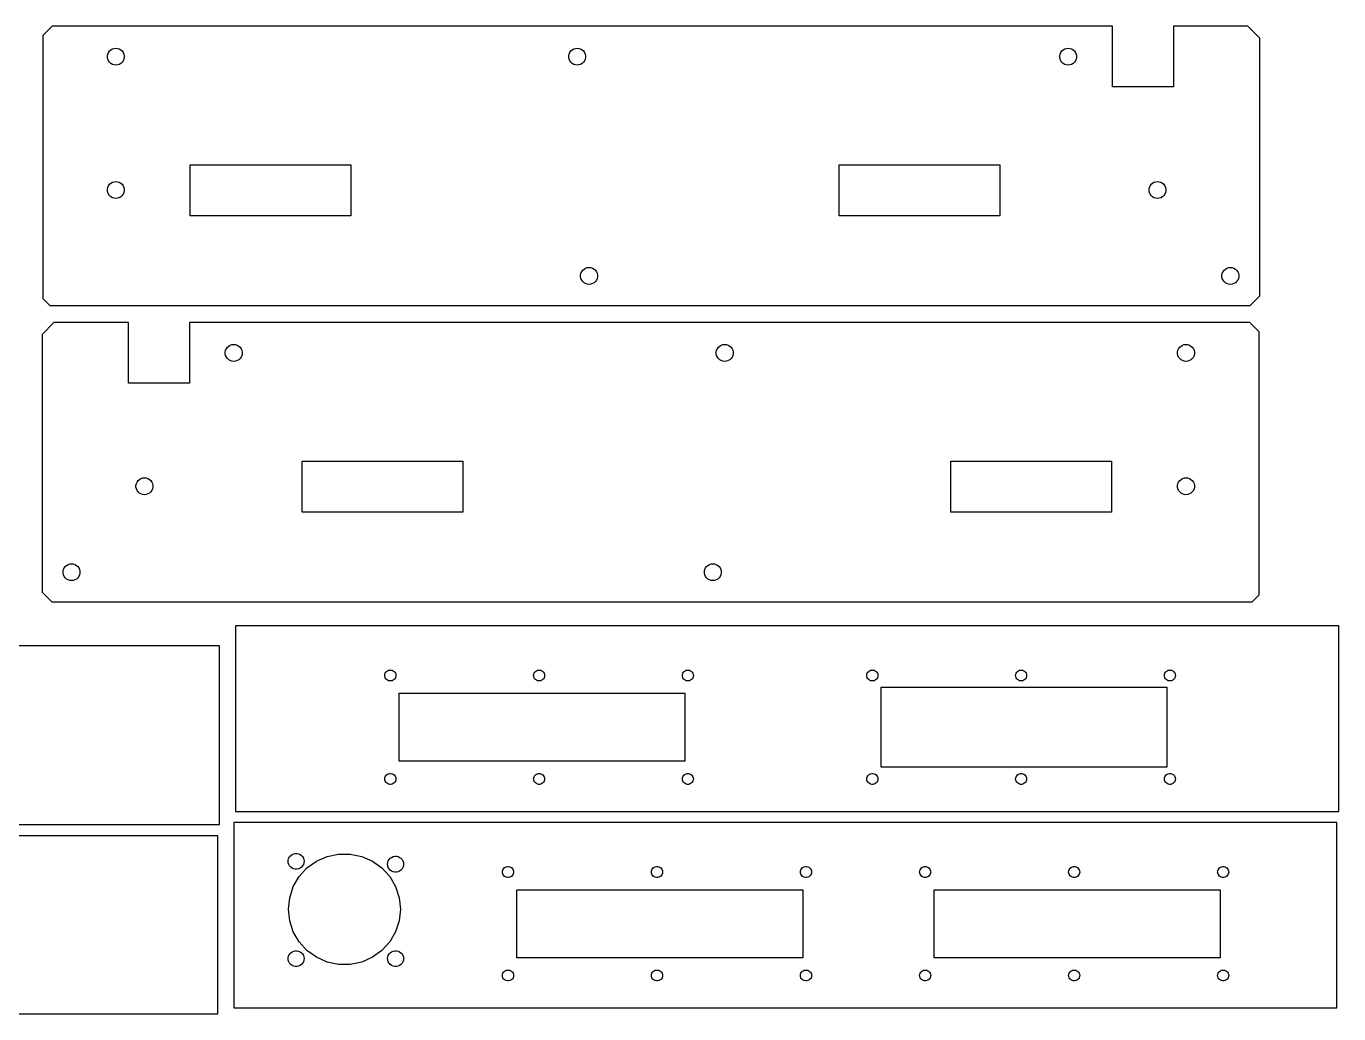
# Model space of a CAD drawing. Extents: x 0 to 1202, y 0 to 370.
# Drawn here: x 761.2 to 1201.7, y 0.2 to 331.7 of the extents above; entities that cross this region are included whole.
import ezdxf

# ---------------------------------------------------------------- set-up
doc = ezdxf.new("R2010")
doc.units = 0
doc.layers.add('Layer_1', color=7, linetype='CONTINUOUS')

msp = doc.modelspace()

# ---------------------------------------------------------------- linework, layer by layer
at = {"layer": 'Layer_1', "color": 7}
for points in [[(769.14375, 237.966357), (1172.010187, 237.966357), (1175.256201, 241.199169), (1175.256201, 327.739157), (1171.261072, 331.717998), (1146.291549, 331.717998), (1146.291549, 311.326377), (1125.81653, 311.326377), (1125.81653, 331.717998), (769.892812, 331.717998), (766.754562, 328.592618), (766.754562, 240.345702), (769.14375, 237.966357)], [(788.493629, 321.818625), (788.617454, 322.398536), (788.859415, 322.939646), (789.209353, 323.419106), (789.651604, 323.815997), (790.166986, 324.112256), (790.732877, 324.295345), (791.32475, 324.357046), (791.916543, 324.295345), (792.482566, 324.112256), (792.997895, 323.815997), (793.440173, 323.419106), (793.790111, 322.939646), (794.032072, 322.398536), (794.155897, 321.818625), (794.155897, 321.225747), (794.032072, 320.645836), (793.790111, 320.104726), (793.440173, 319.625277), (792.997895, 319.228375), (792.482566, 318.931746), (791.916543, 318.748657), (791.32475, 318.686956), (790.732877, 318.748657), (790.166986, 318.931746), (789.651604, 319.228375), (789.209353, 319.625277), (788.859415, 320.104726), (788.617454, 320.645836), (788.493629, 321.225747), (788.493629, 321.818625)], [(943.305174, 321.818625), (943.427861, 322.398536), (943.67059, 322.939646), (944.020131, 323.419106), (944.462593, 323.815997), (944.977949, 324.112256), (945.543284, 324.295345), (946.135554, 324.357046), (946.727824, 324.295345), (947.293159, 324.112256), (947.808514, 323.815997), (948.25095, 323.419106), (948.600518, 322.939646), (948.843247, 322.398536), (948.965934, 321.818625), (948.965934, 321.225747), (948.843247, 320.645836), (948.600518, 320.104726), (948.25095, 319.625277), (947.808514, 319.228375), (947.293159, 318.931746), (946.727824, 318.748657), (946.135554, 318.686956), (945.543284, 318.748657), (944.977949, 318.931746), (944.462593, 319.228375), (944.020131, 319.625277), (943.67059, 320.104726), (943.427861, 320.645836), (943.305174, 321.225747), (943.305174, 321.818625)], [(1108.104131, 321.818625), (1108.226818, 322.398536), (1108.469547, 322.939646), (1108.819114, 323.419106), (1109.261577, 323.815997), (1109.776906, 324.112256), (1110.342268, 324.295345), (1110.934537, 324.357046), (1111.526781, 324.295345), (1112.092116, 324.112256), (1112.607471, 323.815997), (1113.049934, 323.419106), (1113.399475, 322.939646), (1113.64223, 322.398536), (1113.764891, 321.818625), (1113.764891, 321.225747), (1113.64223, 320.645836), (1113.399475, 320.104726), (1113.049934, 319.625277), (1112.607471, 319.228375), (1112.092116, 318.931746), (1111.526781, 318.748657), (1110.934537, 318.686956), (1110.342268, 318.748657), (1109.776906, 318.931746), (1109.261577, 319.228375), (1108.819114, 319.625277), (1108.469547, 320.104726), (1108.226818, 320.645836), (1108.104131, 321.225747), (1108.104131, 321.818625)], [(816.294088, 285.215178), (870.228289, 285.215178), (870.228289, 268.106129), (816.294088, 268.106129), (816.294088, 285.215178)], [(1034.028497, 285.215178), (1087.962698, 285.215178), (1087.962698, 268.106129), (1034.028497, 268.106129), (1034.028497, 285.215178)], [(788.493629, 277.056558), (788.617454, 277.636466), (788.859415, 278.177576), (789.209353, 278.657027), (789.651604, 279.053926), (790.166986, 279.350185), (790.732877, 279.533285), (791.32475, 279.594986), (791.916543, 279.533285), (792.482566, 279.350185), (792.997895, 279.053926), (793.440173, 278.657027), (793.790111, 278.177576), (794.032072, 277.636466), (794.155897, 277.056558), (794.155897, 276.463677), (794.032072, 275.883776), (793.790111, 275.342656), (793.440173, 274.863207), (792.997895, 274.466308), (792.482566, 274.169668), (791.916543, 273.986565), (791.32475, 273.924867), (790.732877, 273.986565), (790.166986, 274.169668), (789.651604, 274.466308), (789.209353, 274.863207), (788.859415, 275.342656), (788.617454, 275.883776), (788.493629, 276.463677), (788.493629, 277.056558)], [(1138.067585, 277.056558), (1138.190272, 277.636466), (1138.433001, 278.177576), (1138.782568, 278.657027), (1139.225031, 279.053926), (1139.74036, 279.350185), (1140.305695, 279.533285), (1140.897991, 279.594986), (1141.490235, 279.533285), (1142.05557, 279.350185), (1142.570925, 279.053926), (1143.013388, 278.657027), (1143.362929, 278.177576), (1143.605658, 277.636466), (1143.728345, 277.056558), (1143.728345, 276.463677), (1143.605658, 275.883776), (1143.362929, 275.342656), (1143.013388, 274.863207), (1142.570925, 274.466308), (1142.05557, 274.169668), (1141.490235, 273.986565), (1140.897991, 273.924867), (1140.305695, 273.986565), (1139.74036, 274.169668), (1139.225031, 274.466308), (1138.782568, 274.863207), (1138.433001, 275.342656), (1138.190272, 275.883776), (1138.067585, 276.463677), (1138.067585, 277.056558)], [(947.300276, 248.209886), (947.422963, 248.789826), (947.665692, 249.330926), (948.01526, 249.810404), (948.457696, 250.207279), (948.973104, 250.503559), (949.538386, 250.686651), (950.130683, 250.748352), (950.722979, 250.686651), (951.288261, 250.503559), (951.803643, 250.207279), (952.246106, 249.810404), (952.595673, 249.330926), (952.838402, 248.789826), (952.961089, 248.209886), (952.961089, 247.617034), (952.838402, 247.037121), (952.595673, 246.496021), (952.246106, 246.01657), (951.803643, 245.619668), (951.288261, 245.323017), (950.722979, 245.139926), (950.130683, 245.078225), (949.538386, 245.139926), (948.973104, 245.323017), (948.457696, 245.619668), (948.01526, 246.01657), (947.665692, 246.496021), (947.422963, 247.037121), (947.300276, 247.617034), (947.300276, 248.209886)], [(1162.537733, 248.209886), (1162.66042, 248.789826), (1162.903149, 249.330926), (1163.25269, 249.810404), (1163.695153, 250.207279), (1164.210535, 250.503559), (1164.775843, 250.686651), (1165.36814, 250.748352), (1165.960409, 250.686651), (1166.525718, 250.503559), (1167.041047, 250.207279), (1167.48351, 249.810404), (1167.833077, 249.330926), (1168.075806, 248.789826), (1168.198493, 248.209886), (1168.198493, 247.617034), (1168.075806, 247.037121), (1167.833077, 246.496021), (1167.48351, 246.01657), (1167.041047, 245.619668), (1166.525718, 245.323017), (1165.960409, 245.139926), (1165.36814, 245.078225), (1164.775843, 245.139926), (1164.210535, 245.323017), (1163.695153, 245.619668), (1163.25269, 246.01657), (1162.903149, 246.496021), (1162.66042, 247.037121), (1162.537733, 247.617034), (1162.537733, 248.209886)], [(1171.910227, 232.266248), (815.986589, 232.266248), (815.986589, 211.874636), (795.511543, 211.874636), (795.511543, 232.266248), (770.54202, 232.266248), (766.546865, 228.287378), (766.546865, 141.747419), (769.792932, 138.514607), (1172.659315, 138.514607), (1175.048503, 140.894058), (1175.048503, 229.140746), (1171.910227, 232.266248)], [(833.698961, 221.774077), (833.576274, 221.194396), (833.333545, 220.652987), (832.984004, 220.173485), (832.541541, 219.776896), (832.026133, 219.480637), (831.460851, 219.297537), (830.868555, 219.235537), (830.276285, 219.297537), (829.710976, 219.480637), (829.195594, 219.776896), (828.753131, 220.173485), (828.403564, 220.652987), (828.160862, 221.194396), (828.038174, 221.774077), (828.038174, 222.366767), (828.160862, 222.946496), (828.403564, 223.487907), (828.753131, 223.967356), (829.195594, 224.363956), (829.710976, 224.660215), (830.276285, 224.843318), (830.868555, 224.905317), (831.460851, 224.843318), (832.026133, 224.660215), (832.541541, 224.363956), (832.984004, 223.967356), (833.333545, 223.487907), (833.576274, 222.946496), (833.698961, 222.366767), (833.698961, 221.774077)], [(998.497918, 221.774077), (998.375231, 221.194396), (998.132502, 220.652987), (997.782935, 220.173485), (997.340472, 219.776896), (996.82509, 219.480637), (996.259808, 219.297537), (995.667512, 219.235537), (995.075242, 219.297537), (994.509933, 219.480637), (993.994551, 219.776896), (993.552089, 220.173485), (993.202521, 220.652987), (992.959819, 221.194396), (992.837131, 221.774077), (992.837131, 222.366767), (992.959819, 222.946496), (993.202521, 223.487907), (993.552089, 223.967356), (993.994551, 224.363956), (994.509933, 224.660215), (995.075242, 224.843318), (995.667512, 224.905317), (996.259808, 224.843318), (996.82509, 224.660215), (997.340472, 224.363956), (997.782935, 223.967356), (998.132502, 223.487907), (998.375231, 222.946496), (998.497918, 222.366767), (998.497918, 221.774077)], [(1153.309437, 221.774077), (1153.185612, 221.194396), (1152.94365, 220.652987), (1152.593712, 220.173485), (1152.151488, 219.776896), (1151.636079, 219.480637), (1151.070189, 219.297537), (1150.478342, 219.235537), (1149.886522, 219.297537), (1149.320499, 219.480637), (1148.80517, 219.776896), (1148.362893, 220.173485), (1148.012955, 220.652987), (1147.770993, 221.194396), (1147.647168, 221.774077), (1147.647168, 222.366767), (1147.770993, 222.946496), (1148.012955, 223.487907), (1148.362893, 223.967356), (1148.80517, 224.363956), (1149.320499, 224.660215), (1149.886522, 224.843318), (1150.478342, 224.905317), (1151.070189, 224.843318), (1151.636079, 224.660215), (1152.151488, 224.363956), (1152.593712, 223.967356), (1152.94365, 223.487907), (1153.185612, 222.946496), (1153.309437, 222.366767), (1153.309437, 221.774077)], [(907.774595, 168.654379), (853.840394, 168.654379), (853.840394, 185.763457), (907.774595, 185.763457), (907.774595, 168.654379)], [(1125.508951, 168.654379), (1071.57475, 168.654379), (1071.57475, 185.763457), (1125.508951, 185.763457), (1125.508951, 168.654379)], [(803.735507, 177.012067), (803.612846, 176.432346), (803.370118, 175.890937), (803.02055, 175.411475), (802.578088, 175.014886), (802.062706, 174.718637), (801.497397, 174.535546), (800.905127, 174.473546), (800.312831, 174.535546), (799.747549, 174.718637), (799.23214, 175.014886), (798.789704, 175.411475), (798.440136, 175.890937), (798.197408, 176.432346), (798.07472, 177.012067), (798.07472, 177.604726), (798.197408, 178.184446), (798.440136, 178.725855), (798.789704, 179.205307), (799.23214, 179.601906), (799.747549, 179.898166), (800.312831, 180.081268), (800.905127, 180.143268), (801.497397, 180.081268), (802.062706, 179.898166), (802.578088, 179.601906), (803.02055, 179.205307), (803.370118, 178.725855), (803.612846, 178.184446), (803.735507, 177.604726), (803.735507, 177.012067)], [(1153.309437, 177.012067), (1153.185612, 176.432346), (1152.94365, 175.890937), (1152.593712, 175.411475), (1152.151488, 175.014886), (1151.636079, 174.718637), (1151.070189, 174.535546), (1150.478342, 174.473546), (1149.886522, 174.535546), (1149.320499, 174.718637), (1148.80517, 175.014886), (1148.362893, 175.411475), (1148.012955, 175.890937), (1147.770993, 176.432346), (1147.647168, 177.012067), (1147.647168, 177.604726), (1147.770993, 178.184446), (1148.012955, 178.725855), (1148.362893, 179.205307), (1148.80517, 179.601906), (1149.320499, 179.898166), (1149.886522, 180.081268), (1150.478342, 180.143268), (1151.070189, 180.081268), (1151.636079, 179.898166), (1152.151488, 179.601906), (1152.593712, 179.205307), (1152.94365, 178.725855), (1153.185612, 178.184446), (1153.309437, 177.604726), (1153.309437, 177.012067)], [(779.265385, 148.165417), (779.142698, 147.585688), (778.899969, 147.044271), (778.550402, 146.56482), (778.107939, 146.168209), (777.592557, 145.871955), (777.027275, 145.688864), (776.434979, 145.626872), (775.842683, 145.688864), (775.2774, 145.871955), (774.762018, 146.168209), (774.319556, 146.56482), (773.969988, 147.044271), (773.727259, 147.585688), (773.604572, 148.165417), (773.604572, 148.758057), (773.727259, 149.337785), (773.969988, 149.879176), (774.319556, 150.358654), (774.762018, 150.755238), (775.2774, 151.051492), (775.842683, 151.234583), (776.434979, 151.296575), (777.027275, 151.234583), (777.592557, 151.051492), (778.107939, 150.755238), (778.550402, 150.358654), (778.899969, 149.879176), (779.142698, 149.337785), (779.265385, 148.758057), (779.265385, 148.165417)], [(994.502816, 148.165417), (994.380129, 147.585688), (994.1374, 147.044271), (993.787832, 146.56482), (993.34537, 146.168209), (992.829988, 145.871955), (992.264705, 145.688864), (991.672409, 145.626872), (991.080113, 145.688864), (990.514831, 145.871955), (989.999422, 146.168209), (989.556986, 146.56482), (989.207419, 147.044271), (988.96469, 147.585688), (988.842003, 148.165417), (988.842003, 148.758057), (988.96469, 149.337785), (989.207419, 149.879176), (989.556986, 150.358654), (989.999422, 150.755238), (990.514831, 151.051492), (991.080113, 151.234583), (991.672409, 151.296575), (992.264705, 151.234583), (992.829988, 151.051492), (993.34537, 150.755238), (993.787832, 150.358654), (994.1374, 149.879176), (994.380129, 149.337785), (994.502816, 148.758057), (994.502816, 148.165417)], [(1201.746602, 130.466165), (831.504269, 130.466165), (831.504269, 68.163833), (1201.746602, 68.163833)], [(826.080152, 123.751151), (416.248824, 123.751151), (416.248824, 63.748837), (826.080152, 63.748837)], [(883.241264, 111.974004), (882.863545, 112.052961), (882.51075, 112.208997), (882.198224, 112.434686), (881.939805, 112.71974), (881.746607, 113.051991), (881.627253, 113.417018), (881.587169, 113.798531), (881.627253, 114.180042), (881.746607, 114.545043), (881.939805, 114.877293), (882.198224, 115.162456), (882.51075, 115.387928), (882.863545, 115.543966), (883.241264, 115.623937), (883.627556, 115.623937), (884.005434, 115.543966), (884.358229, 115.387928), (884.670649, 115.162456), (884.929174, 114.877293), (885.122161, 114.545043), (885.24162, 114.180042), (885.281705, 113.798531), (885.24162, 113.417018), (885.122161, 113.051991), (884.929174, 112.71974), (884.670649, 112.434686), (884.358229, 112.208997), (884.005434, 112.052961), (883.627556, 111.974004)], [(933.174595, 111.974004), (932.796135, 112.052961), (932.443525, 112.208997), (932.131026, 112.434686), (931.872395, 112.71974), (931.67962, 113.051991), (931.55979, 113.417018), (931.519706, 113.798531), (931.55979, 114.180042), (931.67962, 114.545043), (931.872395, 114.877293), (932.131026, 115.162456), (932.443525, 115.387928), (932.796135, 115.543966), (933.174595, 115.623937), (933.560067, 115.623937), (933.938527, 115.543966), (934.291137, 115.387928), (934.603689, 115.162456), (934.862372, 114.877293), (935.055095, 114.545043), (935.174925, 114.180042), (935.215009, 113.798531), (935.174925, 113.417018), (935.055095, 113.051991), (934.862372, 112.71974), (934.603689, 112.434686), (934.291137, 112.208997), (933.938527, 112.052961), (933.560067, 111.974004)], [(983.107503, 111.974004), (982.728963, 112.052961), (982.376432, 112.208997), (982.063933, 112.434686), (981.805197, 112.71974), (981.612528, 113.051991), (981.492671, 113.417018), (981.452613, 113.798531), (981.492671, 114.180042), (981.612528, 114.545043), (981.805197, 114.877293), (982.063933, 115.162456), (982.376432, 115.387928), (982.728963, 115.543966), (983.107503, 115.623937), (983.493001, 115.623937), (983.871461, 115.543966), (984.223991, 115.387928), (984.53657, 115.162456), (984.7952, 114.877293), (984.987976, 114.545043), (985.107806, 114.180042), (985.14789, 113.798531), (985.107806, 113.417018), (984.987976, 113.051991), (984.7952, 112.71974), (984.53657, 112.434686), (984.223991, 112.208997), (983.871461, 112.052961), (983.493001, 111.974004)], [(1045.024342, 111.974004), (1044.645776, 112.052961), (1044.293272, 112.208997), (1043.98064, 112.434686), (1043.721983, 112.71974), (1043.52934, 113.051991), (1043.409484, 113.417018), (1043.3694, 113.798531), (1043.409484, 114.180042), (1043.52934, 114.545043), (1043.721983, 114.877293), (1043.98064, 115.162456), (1044.293272, 115.387928), (1044.645776, 115.543966), (1045.024342, 115.623937), (1045.409813, 115.623937), (1045.788247, 115.543966), (1046.140751, 115.387928), (1046.453383, 115.162456), (1046.712013, 114.877293), (1046.904789, 114.545043), (1047.024645, 114.180042), (1047.064703, 113.798531), (1047.024645, 113.417018), (1046.904789, 113.051991), (1046.712013, 112.71974), (1046.453383, 112.434686), (1046.140751, 112.208997), (1045.788247, 112.052961), (1045.409813, 111.974004)], [(1094.957117, 111.974004), (1094.578684, 112.052961), (1094.226179, 112.208997), (1093.913547, 112.434686), (1093.654944, 112.71974), (1093.462142, 113.051991), (1093.342312, 113.417018), (1093.302201, 113.798531), (1093.342312, 114.180042), (1093.462142, 114.545043), (1093.654944, 114.877293), (1093.913547, 115.162456), (1094.226179, 115.387928), (1094.578684, 115.543966), (1094.957117, 115.623937), (1095.342615, 115.623937), (1095.721154, 115.543966), (1096.073685, 115.387928), (1096.386185, 115.162456), (1096.644921, 114.877293), (1096.83759, 114.545043), (1096.95742, 114.180042), (1096.997504, 113.798531), (1096.95742, 113.417018), (1096.83759, 113.051991), (1096.644921, 112.71974), (1096.386185, 112.434686), (1096.073685, 112.208997), (1095.721154, 112.052961), (1095.342615, 111.974004)], [(1144.890025, 111.974004), (1144.511565, 112.052961), (1144.15906, 112.208997), (1143.846481, 112.434686), (1143.587851, 112.71974), (1143.395076, 113.051991), (1143.27522, 113.417018), (1143.235135, 113.798531), (1143.27522, 114.180042), (1143.395076, 114.545043), (1143.587851, 114.877293), (1143.846481, 115.162456), (1144.15906, 115.387928), (1144.511565, 115.543966), (1144.890025, 115.623937), (1145.275522, 115.623937), (1145.654088, 115.543966), (1146.006566, 115.387928), (1146.319119, 115.162456), (1146.577828, 114.877293), (1146.770524, 114.545043), (1146.89038, 114.180042), (1146.930465, 113.798531), (1146.89038, 113.417018), (1146.770524, 113.051991), (1146.577828, 112.71974), (1146.319119, 112.434686), (1146.006566, 112.208997), (1145.654088, 112.052961), (1145.275522, 111.974004)], [(886.430472, 85.029086), (886.430472, 107.84683), (982.301608, 107.84683), (982.301608, 85.029086)], [(1048.213021, 83.044963), (1048.213021, 109.830953), (1144.08413, 109.830953), (1144.08413, 83.044963)], [(883.241264, 77.251387), (882.863545, 77.330367), (882.51075, 77.486482), (882.198224, 77.711958), (881.939805, 77.997041), (881.746607, 78.329265), (881.627253, 78.694292), (881.587169, 79.075803), (881.627253, 79.457313), (881.746607, 79.82234), (881.939805, 80.154564), (882.198224, 80.439727), (882.51075, 80.665337), (882.863545, 80.821343), (883.241264, 80.901319), (883.627556, 80.901319), (884.005434, 80.821343), (884.358229, 80.665337), (884.670649, 80.439727), (884.929174, 80.154564), (885.122161, 79.82234), (885.24162, 79.457313), (885.281705, 79.075803), (885.24162, 78.694292), (885.122161, 78.329265), (884.929174, 77.997041), (884.670649, 77.711958), (884.358229, 77.486482), (884.005434, 77.330367), (883.627556, 77.251387)], [(933.174595, 77.251387), (932.796135, 77.330367), (932.443525, 77.486482), (932.131026, 77.711958), (931.872395, 77.997041), (931.67962, 78.329265), (931.55979, 78.694292), (931.519706, 79.075803), (931.55979, 79.457313), (931.67962, 79.82234), (931.872395, 80.154564), (932.131026, 80.439727), (932.443525, 80.665337), (932.796135, 80.821343), (933.174595, 80.901319), (933.560067, 80.901319), (933.938527, 80.821343), (934.291137, 80.665337), (934.603689, 80.439727), (934.862372, 80.154564), (935.055095, 79.82234), (935.174925, 79.457313), (935.215009, 79.075803), (935.174925, 78.694292), (935.055095, 78.329265), (934.862372, 77.997041), (934.603689, 77.711958), (934.291137, 77.486482), (933.938527, 77.330367), (933.560067, 77.251387)], [(983.107503, 77.251387), (982.728963, 77.330367), (982.376432, 77.486482), (982.063933, 77.711958), (981.805197, 77.997041), (981.612528, 78.329265), (981.492671, 78.694292), (981.452613, 79.075803), (981.492671, 79.457313), (981.612528, 79.82234), (981.805197, 80.154564), (982.063933, 80.439727), (982.376432, 80.665337), (982.728963, 80.821343), (983.107503, 80.901319), (983.493001, 80.901319), (983.871461, 80.821343), (984.223991, 80.665337), (984.53657, 80.439727), (984.7952, 80.154564), (984.987976, 79.82234), (985.107806, 79.457313), (985.14789, 79.075803), (985.107806, 78.694292), (984.987976, 78.329265), (984.7952, 77.997041), (984.53657, 77.711958), (984.223991, 77.486482), (983.871461, 77.330367), (983.493001, 77.251387)], [(1045.024342, 77.251387), (1044.645776, 77.330367), (1044.293272, 77.486482), (1043.98064, 77.711958), (1043.721983, 77.997041), (1043.52934, 78.329265), (1043.409484, 78.694292), (1043.3694, 79.075803), (1043.409484, 79.457313), (1043.52934, 79.82234), (1043.721983, 80.154564), (1043.98064, 80.439727), (1044.293272, 80.665337), (1044.645776, 80.821343), (1045.024342, 80.901319), (1045.409813, 80.901319), (1045.788247, 80.821343), (1046.140751, 80.665337), (1046.453383, 80.439727), (1046.712013, 80.154564), (1046.904789, 79.82234), (1047.024645, 79.457313), (1047.064703, 79.075803), (1047.024645, 78.694292), (1046.904789, 78.329265), (1046.712013, 77.997041), (1046.453383, 77.711958), (1046.140751, 77.486482), (1045.788247, 77.330367), (1045.409813, 77.251387)], [(1094.957117, 77.251387), (1094.578684, 77.330367), (1094.226179, 77.486482), (1093.913547, 77.711958), (1093.654944, 77.997041), (1093.462142, 78.329265), (1093.342312, 78.694292), (1093.302201, 79.075803), (1093.342312, 79.457313), (1093.462142, 79.82234), (1093.654944, 80.154564), (1093.913547, 80.439727), (1094.226179, 80.665337), (1094.578684, 80.821343), (1094.957117, 80.901319), (1095.342615, 80.901319), (1095.721154, 80.821343), (1096.073685, 80.665337), (1096.386185, 80.439727), (1096.644921, 80.154564), (1096.83759, 79.82234), (1096.95742, 79.457313), (1096.997504, 79.075803), (1096.95742, 78.694292), (1096.83759, 78.329265), (1096.644921, 77.997041), (1096.386185, 77.711958), (1096.073685, 77.486482), (1095.721154, 77.330367), (1095.342615, 77.251387)], [(1144.890025, 77.251387), (1144.511565, 77.330367), (1144.15906, 77.486482), (1143.846481, 77.711958), (1143.587851, 77.997041), (1143.395076, 78.329265), (1143.27522, 78.694292), (1143.235135, 79.075803), (1143.27522, 79.457313), (1143.395076, 79.82234), (1143.587851, 80.154564), (1143.846481, 80.439727), (1144.15906, 80.665337), (1144.511565, 80.821343), (1144.890025, 80.901319), (1145.275523, 80.901319), (1145.654088, 80.821343), (1146.006566, 80.665337), (1146.319119, 80.439727), (1146.577828, 80.154564), (1146.770524, 79.82234), (1146.89038, 79.457313), (1146.930465, 79.075803), (1146.89038, 78.694292), (1146.770524, 78.329265), (1146.577828, 77.997041), (1146.319119, 77.711958), (1146.006566, 77.486482), (1145.654088, 77.330367), (1145.275523, 77.251387)], [(1201.156184, 64.496311), (830.914195, 64.496311), (830.914195, 2.194291), (1201.156184, 2.194291)], [(825.581756, 60.018775), (416.07822, 60.018775), (416.07822, 0.248228), (825.581756, 0.248228)], [(851.516135, 48.793581), (850.967548, 48.909204), (850.455103, 49.135449), (850.001475, 49.462421), (849.626111, 49.875833), (849.345652, 50.357401), (849.17235, 50.886541), (849.113375, 51.439653), (849.17235, 51.992764), (849.345652, 52.521904), (849.626111, 53.003473), (850.001475, 53.416778), (850.455103, 53.74375), (850.967548, 53.969995), (851.516135, 54.085618), (852.076999, 54.085618), (852.62556, 53.969995), (853.137925, 53.74375), (853.591633, 53.416778), (853.966997, 53.003473), (854.247429, 52.521904), (854.420757, 51.992764), (854.479733, 51.439653), (854.420757, 50.886541), (854.247429, 50.357401), (853.966997, 49.875833), (853.591633, 49.462421), (853.137925, 49.135449), (852.62556, 48.909204), (852.076999, 48.793581)], [(866.073854, 16.79318), (862.230622, 17.603307), (858.641338, 19.188214), (855.46266, 21.478606), (852.833575, 24.374312), (850.86915, 27.748861), (849.654924, 31.454695), (849.244264, 35.33002), (849.654924, 39.20524), (850.86915, 42.911074), (852.833575, 46.285728), (855.46266, 49.181408), (858.641338, 51.47172), (862.230622, 53.056521), (866.073854, 53.86657), (870.002917, 53.86657), (873.846042, 53.056521), (877.435459, 51.47172), (880.614137, 49.181408), (883.243143, 46.285728), (885.207648, 42.911074), (886.421768, 39.20524), (886.832507, 35.33002), (886.421768, 31.454695), (885.207648, 27.748861), (883.243143, 24.374312), (880.614137, 21.478606), (877.435459, 19.188214), (873.846042, 17.603307), (870.002917, 16.79318)], [(884.929915, 47.801764), (884.381354, 47.917387), (883.868882, 48.143632), (883.415254, 48.470499), (883.039916, 48.88391), (882.759485, 49.365584), (882.58613, 49.894618), (882.527154, 50.447836), (882.58613, 51.000947), (882.759485, 51.529981), (883.039916, 52.011655), (883.415254, 52.425067), (883.868882, 52.751933), (884.381354, 52.978178), (884.929915, 53.093907), (885.490778, 53.093907), (886.039339, 52.978178), (886.551705, 52.751933), (887.005465, 52.425067), (887.380803, 52.011655), (887.661235, 51.529981), (887.834563, 51.000947), (887.893539, 50.447836), (887.834563, 49.894618), (887.661235, 49.365584), (887.380803, 48.88391), (887.005465, 48.470499), (886.551705, 48.143632), (886.039339, 47.917387), (885.490778, 47.801764)], [(922.7312, 45.994528), (922.352846, 46.073479), (921.999521, 46.229451), (921.686599, 46.455009), (921.427757, 46.740018), (921.234346, 47.072176), (921.114834, 47.437115), (921.074829, 47.818565), (921.114834, 48.200094), (921.234346, 48.564955), (921.427757, 48.897113), (921.686599, 49.182228), (921.999521, 49.407653), (922.352846, 49.563651), (922.7312, 49.643608), (923.118047, 49.643608), (923.496375, 49.563651), (923.849726, 49.407653), (924.162675, 49.182228), (924.421491, 48.897113), (924.614822, 48.564955), (924.73444, 48.200094), (924.774418, 47.818565), (924.73444, 47.437115), (924.614822, 47.072176), (924.421491, 46.740018), (924.162675, 46.455009), (923.849726, 46.229451), (923.496375, 46.073479), (923.118047, 45.994528)], [(972.737265, 45.994528), (972.358223, 46.073479), (972.005189, 46.229451), (971.692187, 46.455009), (971.433107, 46.740018), (971.240094, 47.072176), (971.120105, 47.437115), (971.0801, 47.818565), (971.120105, 48.200094), (971.240094, 48.564955), (971.433107, 48.897113), (971.692187, 49.182228), (972.005189, 49.407653), (972.358223, 49.563651), (972.737265, 49.643608), (973.123318, 49.643608), (973.50236, 49.563651), (973.85542, 49.407653), (974.168449, 49.182228), (974.42745, 48.897113), (974.62049, 48.564955), (974.740505, 48.200094), (974.78051, 47.818565), (974.740505, 47.437115), (974.62049, 47.072176), (974.42745, 46.740018), (974.168449, 46.455009), (973.85542, 46.229451), (973.50236, 46.073479), (973.123318, 45.994528)], [(1022.742986, 45.994528), (1022.363917, 46.073479), (1022.010884, 46.229451), (1021.697829, 46.455009), (1021.438828, 46.740018), (1021.245761, 47.072176), (1021.125773, 47.437115), (1021.085741, 47.818565), (1021.125773, 48.200094), (1021.245761, 48.564955), (1021.438828, 48.897113), (1021.697829, 49.182228), (1022.010884, 49.407653), (1022.363917, 49.563651), (1022.742986, 49.643608), (1023.128986, 49.643608), (1023.508055, 49.563651), (1023.861062, 49.407653), (1024.17409, 49.182228), (1024.433144, 48.897113), (1024.626184, 48.564955), (1024.746172, 48.200094), (1024.786177, 47.818565), (1024.746172, 47.437115), (1024.626184, 47.072176), (1024.433144, 46.740018), (1024.17409, 46.455009), (1023.861062, 46.229451), (1023.508055, 46.073479), (1023.128986, 45.994528)], [(1062.747509, 45.994528), (1062.368441, 46.073479), (1062.015434, 46.229451), (1061.702379, 46.455009), (1061.443352, 46.740018), (1061.250338, 47.072176), (1061.130323, 47.437115), (1061.090318, 47.818565), (1061.130323, 48.200094), (1061.250338, 48.564955), (1061.443352, 48.897113), (1061.702379, 49.182228), (1062.015434, 49.407653), (1062.368441, 49.563651), (1062.747509, 49.643608), (1063.133536, 49.643608), (1063.512579, 49.563651), (1063.865612, 49.407653), (1064.178641, 49.182228), (1064.437668, 48.897113), (1064.630708, 48.564955), (1064.750723, 48.200094), (1064.790728, 47.818565), (1064.750723, 47.437115), (1064.630708, 47.072176), (1064.437668, 46.740018), (1064.178641, 46.455009), (1063.865612, 46.229451), (1063.512579, 46.073479), (1063.133536, 45.994528)], [(1112.753177, 45.994528), (1112.374109, 46.073479), (1112.021075, 46.229451), (1111.708047, 46.455009), (1111.44902, 46.740018), (1111.256006, 47.072176), (1111.135991, 47.437115), (1111.095986, 47.818565), (1111.135991, 48.200094), (1111.256006, 48.564955), (1111.44902, 48.897113), (1111.708047, 49.182228), (1112.021075, 49.407653), (1112.374109, 49.563651), (1112.753177, 49.643608), (1113.139204, 49.643608), (1113.518246, 49.563651), (1113.87128, 49.407653), (1114.184335, 49.182228), (1114.443362, 48.897113), (1114.636402, 48.564955), (1114.756391, 48.200094), (1114.796422, 47.818565), (1114.756391, 47.437115), (1114.636402, 47.072176), (1114.443362, 46.740018), (1114.184335, 46.455009), (1113.87128, 46.229451), (1113.518246, 46.073479), (1113.139204, 45.994528)], [(1162.758819, 45.994528), (1162.379803, 46.073479), (1162.026743, 46.229451), (1161.713715, 46.455009), (1161.454687, 46.740018), (1161.261674, 47.072176), (1161.141632, 47.437115), (1161.101654, 47.818565), (1161.141632, 48.200094), (1161.261674, 48.564955), (1161.454687, 48.897113), (1161.713715, 49.182228), (1162.026743, 49.407653), (1162.379803, 49.563651), (1162.758819, 49.643608), (1163.144899, 49.643608), (1163.523941, 49.563651), (1163.876974, 49.407653), (1164.190003, 49.182228), (1164.44903, 48.897113), (1164.642044, 48.564955), (1164.762085, 48.200094), (1164.802064, 47.818565), (1164.762085, 47.437115), (1164.642044, 47.072176), (1164.44903, 46.740018), (1164.190003, 46.455009), (1163.876974, 46.229451), (1163.523941, 46.073479), (1163.144899, 45.994528)], [(925.924959, 19.055711), (925.924959, 41.868298), (1021.935848, 41.868298), (1021.935848, 19.055711)], [(1065.940871, 19.055711), (1065.940871, 41.868298), (1161.951734, 41.868298), (1161.951734, 19.055711)], [(851.516135, 16.116031), (850.967548, 16.231654), (850.455103, 16.4579), (850.001475, 16.784872), (849.626111, 17.198283), (849.345652, 17.679851), (849.17235, 18.208991), (849.113375, 18.762103), (849.17235, 19.315214), (849.345652, 19.844355), (849.626111, 20.325923), (850.001475, 20.739334), (850.455103, 21.066306), (850.967548, 21.292551), (851.516135, 21.408174), (852.076999, 21.408174), (852.62556, 21.292551), (853.137925, 21.066306), (853.591633, 20.739334), (853.966997, 20.325923), (854.247429, 19.844355), (854.420757, 19.315214), (854.479733, 18.762103), (854.420757, 18.208991), (854.247429, 17.679851), (853.966997, 17.198283), (853.591633, 16.784872), (853.137925, 16.4579), (852.62556, 16.231654), (852.076999, 16.116031)], [(884.929915, 16.116031), (884.381354, 16.231654), (883.868882, 16.4579), (883.415254, 16.784872), (883.039916, 17.198283), (882.759485, 17.679851), (882.58613, 18.208991), (882.527154, 18.762103), (882.58613, 19.315214), (882.759485, 19.844355), (883.039916, 20.325923), (883.415254, 20.739334), (883.868882, 21.066306), (884.381354, 21.292551), (884.929915, 21.408174), (885.490778, 21.408174), (886.039339, 21.292551), (886.551705, 21.066306), (887.005465, 20.739334), (887.380803, 20.325923), (887.661235, 19.844355), (887.834563, 19.315214), (887.893539, 18.762103), (887.834563, 18.208991), (887.661235, 17.679851), (887.380803, 17.198283), (887.005465, 16.784872), (886.551705, 16.4579), (886.039339, 16.231654), (885.490778, 16.116031)], [(922.7312, 11.279792), (922.352846, 11.358744), (921.999521, 11.514716), (921.686599, 11.740167), (921.427757, 12.025361), (921.234346, 12.357546), (921.114834, 12.72238), (921.074829, 13.103935), (921.114834, 13.485253), (921.234346, 13.850113), (921.427757, 14.182271), (921.686599, 14.467386), (921.999521, 14.692811), (922.352846, 14.84881), (922.7312, 14.928767), (923.118047, 14.928767), (923.496375, 14.84881), (923.849726, 14.692811), (924.162675, 14.467386), (924.421491, 14.182271), (924.614822, 13.850113), (924.73444, 13.485253), (924.774418, 13.103935), (924.73444, 12.72238), (924.614822, 12.357546), (924.421491, 12.025361), (924.162675, 11.740167), (923.849726, 11.514716), (923.496375, 11.358744), (923.118047, 11.279792)], [(972.737265, 11.279792), (972.358223, 11.358744), (972.005189, 11.514716), (971.692187, 11.740167), (971.433107, 12.025361), (971.240094, 12.357546), (971.120105, 12.72238), (971.0801, 13.103935), (971.120105, 13.485253), (971.240094, 13.850113), (971.433107, 14.182271), (971.692187, 14.467386), (972.005189, 14.692811), (972.358223, 14.84881), (972.737265, 14.928767), (973.123318, 14.928767), (973.50236, 14.84881), (973.85542, 14.692811), (974.168449, 14.467386), (974.42745, 14.182271), (974.62049, 13.850113), (974.740505, 13.485253), (974.78051, 13.103935), (974.740505, 12.72238), (974.62049, 12.357546), (974.42745, 12.025361), (974.168449, 11.740167), (973.85542, 11.514716), (973.50236, 11.358744), (973.123318, 11.279792)], [(1022.742986, 11.279792), (1022.363917, 11.358744), (1022.010884, 11.514716), (1021.697829, 11.740167), (1021.438828, 12.025361), (1021.245761, 12.357546), (1021.125773, 12.72238), (1021.085741, 13.103935), (1021.125773, 13.485253), (1021.245761, 13.850113), (1021.438828, 14.182271), (1021.697829, 14.467386), (1022.010884, 14.692811), (1022.363917, 14.84881), (1022.742986, 14.928767), (1023.128986, 14.928767), (1023.508055, 14.84881), (1023.861062, 14.692811), (1024.17409, 14.467386), (1024.433144, 14.182271), (1024.626184, 13.850113), (1024.746172, 13.485253), (1024.786177, 13.103935), (1024.746172, 12.72238), (1024.626184, 12.357546), (1024.433144, 12.025361), (1024.17409, 11.740167), (1023.861062, 11.514716), (1023.508055, 11.358744), (1023.128986, 11.279792)], [(1062.747509, 11.279792), (1062.368441, 11.358744), (1062.015434, 11.514716), (1061.702379, 11.740167), (1061.443352, 12.025361), (1061.250338, 12.357546), (1061.130323, 12.72238), (1061.090318, 13.103935), (1061.130323, 13.485253), (1061.250338, 13.850113), (1061.443352, 14.182271), (1061.702379, 14.467386), (1062.015434, 14.692811), (1062.368441, 14.84881), (1062.747509, 14.928767), (1063.133536, 14.928767), (1063.512579, 14.84881), (1063.865612, 14.692811), (1064.178641, 14.467386), (1064.437668, 14.182271), (1064.630708, 13.850113), (1064.750723, 13.485253), (1064.790728, 13.103935), (1064.750723, 12.72238), (1064.630708, 12.357546), (1064.437668, 12.025361), (1064.178641, 11.740167), (1063.865612, 11.514716), (1063.512579, 11.358744), (1063.133536, 11.279792)], [(1112.753177, 11.279792), (1112.374109, 11.358744), (1112.021075, 11.514716), (1111.708047, 11.740167), (1111.44902, 12.025361), (1111.256006, 12.357546), (1111.135991, 12.72238), (1111.095986, 13.103935), (1111.135991, 13.485253), (1111.256006, 13.850113), (1111.44902, 14.182271), (1111.708047, 14.467386), (1112.021075, 14.692811), (1112.374109, 14.84881), (1112.753177, 14.928767), (1113.139204, 14.928767), (1113.518246, 14.84881), (1113.87128, 14.692811), (1114.184335, 14.467386), (1114.443362, 14.182271), (1114.636402, 13.850113), (1114.756391, 13.485253), (1114.796422, 13.103935), (1114.756391, 12.72238), (1114.636402, 12.357546), (1114.443362, 12.025361), (1114.184335, 11.740167), (1113.87128, 11.514716), (1113.518246, 11.358744), (1113.139204, 11.279792)], [(1162.758819, 11.279792), (1162.379803, 11.358744), (1162.026743, 11.514716), (1161.713715, 11.740167), (1161.454687, 12.025361), (1161.261674, 12.357546), (1161.141632, 12.72238), (1161.101654, 13.103935), (1161.141632, 13.485253), (1161.261674, 13.850113), (1161.454687, 14.182271), (1161.713715, 14.467386), (1162.026743, 14.692811), (1162.379803, 14.84881), (1162.758819, 14.928767), (1163.144899, 14.928767), (1163.523941, 14.84881), (1163.876974, 14.692811), (1164.190003, 14.467386), (1164.44903, 14.182271), (1164.642044, 13.850113), (1164.762085, 13.485253), (1164.802064, 13.103935), (1164.762085, 12.72238), (1164.642044, 12.357546), (1164.44903, 12.025361), (1164.190003, 11.740167), (1163.876974, 11.514716), (1163.523941, 11.358744), (1163.144899, 11.279792)]]:
    msp.add_lwpolyline(points, close=True, dxfattribs=at)

doc.saveas('drawing.dxf')
